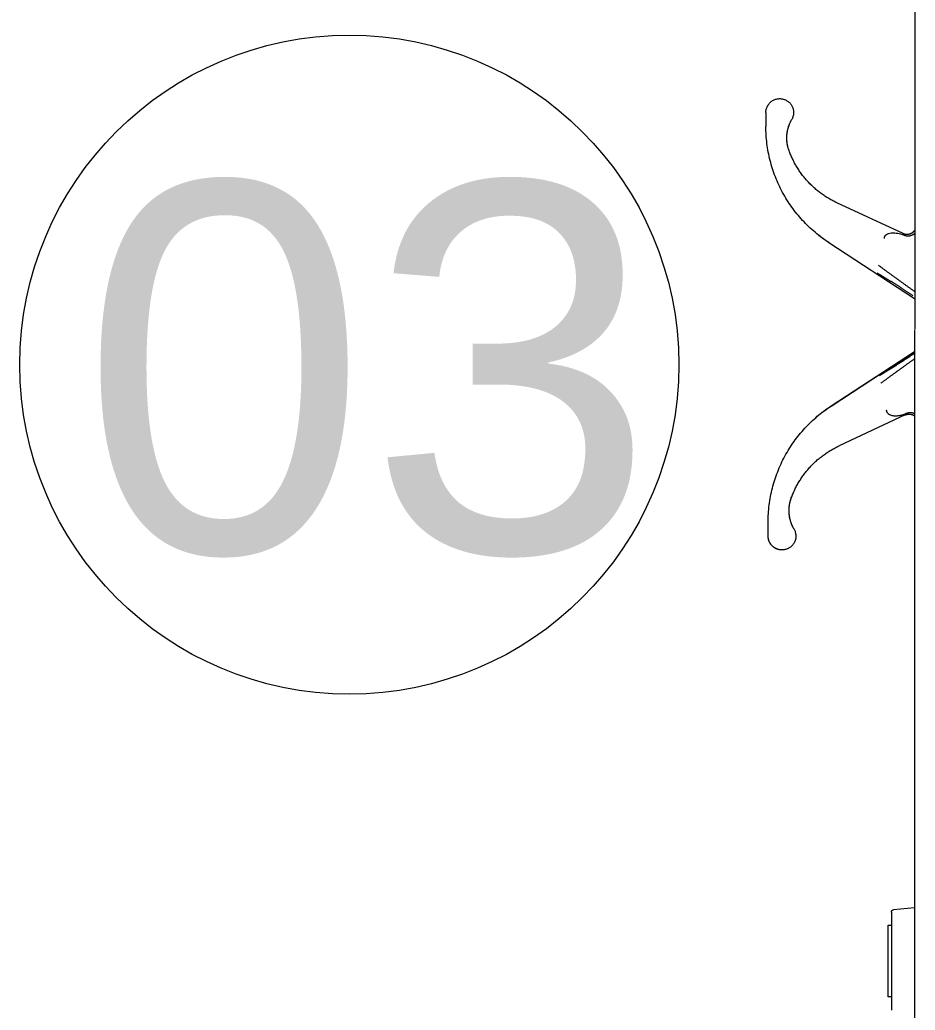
# Model space of a CAD drawing. Header units: millimetres. Extents: x -159872 to 386485, y -250577 to 158966.
# Drawn here: x 158857 to 159050.5, y 4213.4 to 4427.6 of the extents above; entities that cross this region are included whole.
import ezdxf

# ---------------------------------------------------------------- set-up
doc = ezdxf.new("R2010")
doc.units = ezdxf.units.MM
doc.layers.get('0').update_dxf_attribs({"lineweight": 25})
doc.layers.add('LDS-equipment-kitchen equipment', color=3, linetype='Continuous', lineweight=13)
doc.styles.add('Swiss 721 Light Extended BT', font='')
doc.styles.get('Swiss 721 Light Extended BT').set_extended_font_data('Swiss 721 Light Extended BT')

# ---------------------------------------------------------------- blocks, each defined once
blk = doc.blocks.new('A$Cdbc28c23')
at = {"transparency": 33554687}
for points in [[(2.7, 32.2, 0), (901.49, 32.12, 0)], [(433.33, 13.61, 0), (445.43, 32.16, 0)], [(433.34, 13.61, 0), (445.44, 32.16, 0)], [(468.66, 14.1, 0), (456.89, 32.16, 0)], [(468.67, 14.1, 0), (456.9, 32.16, 0)], [(577.2, 32.15, 0), (577.6, 27.6, 0)], [(470.6, 30.14, 0), (477.27, 15.83, 0)], [(431.4, 29.65, 0), (424.73, 15.34, 0)], [(578.1, 27.15, 0), (599.31, 27.15, 0)], [(580.95, 26.45, 0), (580.95, 27.15, 0)], [(596.45, 26.45, 0), (580.95, 26.45, 0)], [(596.45, 27.15, 0), (596.45, 26.45, 0)], [(440.21, 24.52, 0), (439.92, 24.09, 0)], [(405.2, 0, 0), (408.2, 0, 0)], [(496.8, 0.49, 0), (493.8, 0.49, 0)], [(496.8, 0.49, 0), (493.8, 0.49, 0)]]:
    blk.add_polyline3d(points, dxfattribs=at)
for points in [[(430.65, 32.19, 0), (430.67, 32.17, 0), (430.7, 32.15, 0), (430.73, 32.14, 0), (430.75, 32.12, 0), (430.78, 32.1, 0), (430.8, 32.08, 0), (430.83, 32.06, 0), (430.85, 32.04, 0), (430.88, 32.02, 0), (430.9, 32, 0), (430.93, 31.98, 0), (430.95, 31.96, 0), (430.97, 31.94, 0), (431, 31.91, 0), (431.02, 31.89, 0), (431.04, 31.87, 0), (431.06, 31.85, 0), (431.08, 31.82, 0), (431.1, 31.8, 0), (431.12, 31.78, 0), (431.14, 31.75, 0), (431.16, 31.73, 0), (431.18, 31.7, 0), (431.2, 31.68, 0), (431.22, 31.65, 0), (431.24, 31.62, 0), (431.26, 31.6, 0), (431.27, 31.57, 0), (431.29, 31.54, 0), (431.31, 31.52, 0), (431.32, 31.49, 0), (431.34, 31.46, 0), (431.35, 31.43, 0), (431.37, 31.41, 0), (431.38, 31.38, 0), (431.4, 31.35, 0), (431.41, 31.32, 0), (431.42, 31.29, 0), (431.44, 31.26, 0), (431.45, 31.23, 0), (431.46, 31.2, 0), (431.47, 31.17, 0), (431.48, 31.14, 0), (431.49, 31.11, 0), (431.5, 31.08, 0), (431.51, 31.05, 0), (431.52, 31.02, 0), (431.53, 30.99, 0), (431.53, 30.96, 0), (431.54, 30.93, 0), (431.55, 30.9, 0), (431.55, 30.87, 0), (431.56, 30.84, 0), (431.56, 30.81, 0), (431.57, 30.78, 0), (431.57, 30.74, 0), (431.58, 30.71, 0), (431.58, 30.68, 0), (431.58, 30.65, 0), (431.59, 30.62, 0), (431.59, 30.59, 0), (431.59, 30.56, 0), (431.59, 30.52, 0), (431.59, 30.49, 0)], [(431.45, 32.16, 0), (431.45, 32.15, 0), (431.46, 32.15, 0), (431.46, 32.14, 0), (431.47, 32.13, 0), (431.48, 32.12, 0), (431.48, 32.12, 0), (431.49, 32.11, 0), (431.49, 32.1, 0), (431.5, 32.09, 0), (431.5, 32.09, 0), (431.51, 32.08, 0), (431.51, 32.07, 0), (431.52, 32.06, 0), (431.52, 32.05, 0), (431.53, 32.05, 0), (431.53, 32.04, 0), (431.53, 32.03, 0), (431.54, 32.02, 0), (431.54, 32.02, 0), (431.55, 32.01, 0), (431.55, 32, 0), (431.56, 31.99, 0), (431.56, 31.98, 0), (431.57, 31.98, 0), (431.57, 31.97, 0), (431.58, 31.96, 0), (431.58, 31.95, 0), (431.58, 31.94, 0), (431.59, 31.94, 0), (431.59, 31.93, 0), (431.6, 31.92, 0), (431.6, 31.91, 0), (431.61, 31.9, 0), (431.61, 31.89, 0), (431.61, 31.89, 0), (431.62, 31.88, 0), (431.62, 31.87, 0), (431.63, 31.86, 0), (431.63, 31.85, 0), (431.63, 31.85, 0), (431.64, 31.84, 0), (431.64, 31.83, 0), (431.65, 31.82, 0), (431.65, 31.81, 0), (431.65, 31.8, 0), (431.66, 31.8, 0), (431.66, 31.79, 0), (431.66, 31.78, 0), (431.67, 31.77, 0), (431.67, 31.76, 0), (431.68, 31.75, 0), (431.68, 31.75, 0), (431.68, 31.74, 0), (431.69, 31.73, 0), (431.69, 31.72, 0), (431.69, 31.71, 0), (431.7, 31.7, 0), (431.7, 31.69, 0), (431.7, 31.69, 0), (431.71, 31.68, 0), (431.71, 31.67, 0), (431.71, 31.66, 0), (431.71, 31.65, 0), (431.72, 31.64, 0)], [(444.01, 32.28, 0), (443.92, 32.16, 0), (443.83, 32.03, 0), (443.74, 31.91, 0), (443.65, 31.78, 0), (443.56, 31.66, 0), (443.48, 31.53, 0), (443.39, 31.41, 0), (443.3, 31.28, 0), (443.21, 31.16, 0), (443.12, 31.03, 0), (443.03, 30.91, 0), (442.94, 30.78, 0), (442.85, 30.66, 0), (442.76, 30.53, 0), (442.67, 30.41, 0), (442.58, 30.28, 0), (442.49, 30.16, 0), (442.41, 30.03, 0), (442.32, 29.91, 0), (442.23, 29.79, 0), (442.14, 29.66, 0), (442.05, 29.54, 0), (441.96, 29.41, 0), (441.87, 29.29, 0), (441.78, 29.16, 0), (441.69, 29.04, 0), (441.6, 28.91, 0), (441.51, 28.79, 0), (441.42, 28.66, 0), (441.33, 28.54, 0), (441.24, 28.42, 0), (441.15, 28.29, 0), (441.06, 28.17, 0), (440.97, 28.04, 0), (440.88, 27.92, 0), (440.79, 27.8, 0), (440.7, 27.67, 0), (440.61, 27.55, 0), (440.52, 27.42, 0), (440.43, 27.3, 0), (440.34, 27.18, 0), (440.25, 27.05, 0), (440.16, 26.93, 0), (440.07, 26.8, 0), (439.98, 26.68, 0), (439.88, 26.56, 0), (439.79, 26.43, 0), (439.7, 26.31, 0), (439.61, 26.18, 0), (439.52, 26.06, 0), (439.43, 25.94, 0), (439.34, 25.81, 0), (439.25, 25.69, 0), (439.16, 25.57, 0), (439.07, 25.44, 0), (438.98, 25.32, 0), (438.89, 25.2, 0), (438.79, 25.07, 0), (438.7, 24.95, 0), (438.61, 24.83, 0), (438.52, 24.7, 0), (438.43, 24.58, 0), (438.34, 24.46, 0), (438.25, 24.33, 0)], [(462.08, 24.58, 0), (462, 24.7, 0), (461.93, 24.82, 0), (461.85, 24.94, 0), (461.77, 25.06, 0), (461.69, 25.18, 0), (461.62, 25.3, 0), (461.54, 25.42, 0), (461.46, 25.54, 0), (461.38, 25.66, 0), (461.31, 25.78, 0), (461.23, 25.9, 0), (461.15, 26.02, 0), (461.07, 26.14, 0), (461, 26.26, 0), (460.92, 26.38, 0), (460.84, 26.5, 0), (460.76, 26.62, 0), (460.69, 26.73, 0), (460.61, 26.85, 0), (460.53, 26.97, 0), (460.45, 27.09, 0), (460.38, 27.21, 0), (460.3, 27.33, 0), (460.22, 27.45, 0), (460.15, 27.57, 0), (460.07, 27.69, 0), (459.99, 27.81, 0), (459.91, 27.93, 0), (459.84, 28.05, 0), (459.76, 28.17, 0), (459.68, 28.29, 0), (459.61, 28.41, 0), (459.53, 28.53, 0), (459.45, 28.65, 0), (459.37, 28.77, 0), (459.3, 28.89, 0), (459.22, 29.01, 0), (459.14, 29.13, 0), (459.07, 29.25, 0), (458.99, 29.37, 0), (458.91, 29.49, 0), (458.84, 29.61, 0), (458.76, 29.73, 0), (458.68, 29.85, 0), (458.61, 29.97, 0), (458.53, 30.1, 0), (458.45, 30.22, 0), (458.38, 30.34, 0), (458.3, 30.46, 0), (458.22, 30.58, 0), (458.15, 30.7, 0), (458.07, 30.82, 0), (457.99, 30.94, 0), (457.92, 31.06, 0), (457.84, 31.18, 0), (457.76, 31.3, 0), (457.69, 31.42, 0), (457.61, 31.54, 0), (457.53, 31.66, 0), (457.46, 31.78, 0), (457.38, 31.9, 0), (457.31, 32.02, 0), (457.23, 32.14, 0), (457.15, 32.26, 0)], [(457.2, 32.24, 0), (457.28, 32.12, 0), (457.36, 32.01, 0), (457.44, 31.89, 0), (457.52, 31.77, 0), (457.6, 31.65, 0), (457.68, 31.54, 0), (457.76, 31.42, 0), (457.84, 31.3, 0), (457.92, 31.18, 0), (458, 31.06, 0), (458.08, 30.95, 0), (458.16, 30.83, 0), (458.24, 30.71, 0), (458.32, 30.59, 0), (458.4, 30.47, 0), (458.48, 30.35, 0), (458.56, 30.23, 0), (458.64, 30.12, 0), (458.72, 30, 0), (458.79, 29.88, 0), (458.87, 29.76, 0), (458.95, 29.64, 0), (459.03, 29.52, 0), (459.11, 29.4, 0), (459.18, 29.28, 0), (459.26, 29.16, 0), (459.34, 29.04, 0), (459.42, 28.92, 0), (459.49, 28.8, 0), (459.57, 28.68, 0), (459.65, 28.56, 0), (459.72, 28.44, 0), (459.8, 28.32, 0), (459.88, 28.2, 0), (459.95, 28.08, 0), (460.03, 27.96, 0), (460.1, 27.84, 0), (460.18, 27.72, 0), (460.26, 27.6, 0), (460.33, 27.48, 0), (460.41, 27.36, 0), (460.48, 27.24, 0), (460.56, 27.12, 0), (460.63, 27, 0), (460.71, 26.87, 0), (460.78, 26.75, 0), (460.86, 26.63, 0), (460.93, 26.51, 0), (461, 26.39, 0), (461.08, 26.27, 0), (461.15, 26.14, 0), (461.23, 26.02, 0), (461.3, 25.9, 0), (461.37, 25.78, 0), (461.45, 25.66, 0), (461.52, 25.53, 0), (461.59, 25.41, 0), (461.67, 25.29, 0), (461.74, 25.17, 0), (461.81, 25.05, 0), (461.88, 24.92, 0), (461.96, 24.8, 0), (462.03, 24.68, 0), (462.1, 24.55, 0)], [(463.76, 24.83, 0), (463.67, 24.94, 0), (463.59, 25.06, 0), (463.5, 25.17, 0), (463.42, 25.29, 0), (463.33, 25.4, 0), (463.25, 25.51, 0), (463.17, 25.63, 0), (463.08, 25.74, 0), (463, 25.86, 0), (462.91, 25.97, 0), (462.83, 26.09, 0), (462.74, 26.2, 0), (462.66, 26.32, 0), (462.58, 26.43, 0), (462.49, 26.54, 0), (462.41, 26.66, 0), (462.32, 26.77, 0), (462.24, 26.89, 0), (462.16, 27, 0), (462.07, 27.12, 0), (461.99, 27.23, 0), (461.9, 27.35, 0), (461.82, 27.46, 0), (461.74, 27.58, 0), (461.65, 27.69, 0), (461.57, 27.81, 0), (461.49, 27.92, 0), (461.4, 28.04, 0), (461.32, 28.15, 0), (461.24, 28.27, 0), (461.15, 28.38, 0), (461.07, 28.5, 0), (460.99, 28.61, 0), (460.9, 28.73, 0), (460.82, 28.84, 0), (460.74, 28.96, 0), (460.65, 29.07, 0), (460.57, 29.19, 0), (460.49, 29.3, 0), (460.4, 29.42, 0), (460.32, 29.53, 0), (460.24, 29.65, 0), (460.15, 29.76, 0), (460.07, 29.88, 0), (459.99, 30, 0), (459.9, 30.11, 0), (459.82, 30.23, 0), (459.74, 30.34, 0), (459.65, 30.46, 0), (459.57, 30.57, 0), (459.49, 30.69, 0), (459.41, 30.8, 0), (459.32, 30.92, 0), (459.24, 31.03, 0), (459.16, 31.15, 0), (459.08, 31.27, 0), (458.99, 31.38, 0), (458.91, 31.5, 0), (458.83, 31.61, 0), (458.74, 31.73, 0), (458.66, 31.84, 0), (458.58, 31.96, 0), (458.5, 32.08, 0), (458.42, 32.19, 0)], [(470.41, 30.99, 0), (470.41, 31.01, 0), (470.41, 31.03, 0), (470.42, 31.05, 0), (470.42, 31.07, 0), (470.42, 31.09, 0), (470.42, 31.11, 0), (470.42, 31.13, 0), (470.42, 31.14, 0), (470.42, 31.16, 0), (470.42, 31.18, 0), (470.43, 31.2, 0), (470.43, 31.22, 0), (470.43, 31.24, 0), (470.43, 31.26, 0), (470.44, 31.28, 0), (470.44, 31.3, 0), (470.44, 31.32, 0), (470.45, 31.34, 0), (470.45, 31.36, 0), (470.45, 31.38, 0), (470.46, 31.4, 0), (470.46, 31.42, 0), (470.47, 31.44, 0), (470.47, 31.46, 0), (470.48, 31.48, 0), (470.48, 31.5, 0), (470.49, 31.52, 0), (470.49, 31.54, 0), (470.5, 31.56, 0), (470.5, 31.57, 0), (470.51, 31.59, 0), (470.52, 31.61, 0), (470.52, 31.63, 0), (470.53, 31.65, 0), (470.53, 31.67, 0), (470.54, 31.69, 0), (470.55, 31.71, 0), (470.56, 31.72, 0), (470.56, 31.74, 0), (470.57, 31.76, 0), (470.58, 31.78, 0), (470.59, 31.8, 0), (470.59, 31.82, 0), (470.6, 31.83, 0), (470.61, 31.85, 0), (470.62, 31.87, 0), (470.63, 31.89, 0), (470.64, 31.91, 0), (470.65, 31.92, 0), (470.66, 31.94, 0), (470.67, 31.96, 0), (470.68, 31.98, 0), (470.69, 31.99, 0), (470.7, 32.01, 0), (470.71, 32.03, 0), (470.72, 32.04, 0), (470.73, 32.06, 0), (470.74, 32.08, 0), (470.75, 32.09, 0), (470.76, 32.11, 0), (470.77, 32.13, 0), (470.78, 32.14, 0), (470.8, 32.16, 0), (470.81, 32.18, 0)], [(431.59, 30.49, 0), (431.59, 30.48, 0), (431.59, 30.46, 0), (431.59, 30.45, 0), (431.59, 30.44, 0), (431.59, 30.42, 0), (431.59, 30.41, 0), (431.59, 30.4, 0), (431.59, 30.38, 0), (431.59, 30.37, 0), (431.59, 30.36, 0), (431.58, 30.34, 0), (431.58, 30.33, 0), (431.58, 30.31, 0), (431.58, 30.3, 0), (431.58, 30.29, 0), (431.58, 30.27, 0), (431.58, 30.26, 0), (431.58, 30.25, 0), (431.57, 30.23, 0), (431.57, 30.22, 0), (431.57, 30.21, 0), (431.57, 30.19, 0), (431.57, 30.18, 0), (431.56, 30.17, 0), (431.56, 30.15, 0), (431.56, 30.14, 0), (431.56, 30.13, 0), (431.56, 30.11, 0), (431.55, 30.1, 0), (431.55, 30.09, 0), (431.55, 30.07, 0), (431.54, 30.06, 0), (431.54, 30.05, 0), (431.54, 30.03, 0), (431.53, 30.02, 0), (431.53, 30.01, 0), (431.53, 29.99, 0), (431.52, 29.98, 0), (431.52, 29.97, 0), (431.52, 29.95, 0), (431.51, 29.94, 0), (431.51, 29.93, 0), (431.51, 29.91, 0), (431.5, 29.9, 0), (431.5, 29.89, 0), (431.49, 29.87, 0), (431.49, 29.86, 0), (431.49, 29.85, 0), (431.48, 29.84, 0), (431.48, 29.82, 0), (431.47, 29.81, 0), (431.47, 29.8, 0), (431.46, 29.78, 0), (431.46, 29.77, 0), (431.45, 29.76, 0), (431.45, 29.75, 0), (431.44, 29.73, 0), (431.44, 29.72, 0), (431.43, 29.71, 0), (431.43, 29.7, 0), (431.42, 29.68, 0), (431.41, 29.67, 0), (431.41, 29.66, 0), (431.4, 29.65, 0)], [(431.59, 30.49, 0), (431.59, 30.48, 0), (431.59, 30.47, 0), (431.59, 30.45, 0), (431.59, 30.44, 0), (431.59, 30.43, 0), (431.59, 30.41, 0), (431.59, 30.4, 0), (431.59, 30.38, 0), (431.59, 30.37, 0), (431.59, 30.36, 0), (431.58, 30.34, 0), (431.58, 30.33, 0), (431.58, 30.32, 0), (431.58, 30.3, 0), (431.58, 30.29, 0), (431.58, 30.28, 0), (431.58, 30.26, 0), (431.58, 30.25, 0), (431.57, 30.24, 0), (431.57, 30.22, 0), (431.57, 30.21, 0), (431.57, 30.19, 0), (431.57, 30.18, 0), (431.56, 30.17, 0), (431.56, 30.15, 0), (431.56, 30.14, 0), (431.56, 30.13, 0), (431.55, 30.11, 0), (431.55, 30.1, 0), (431.55, 30.09, 0), (431.55, 30.07, 0), (431.54, 30.06, 0), (431.54, 30.05, 0), (431.54, 30.03, 0), (431.53, 30.02, 0), (431.53, 30.01, 0), (431.53, 29.99, 0), (431.52, 29.98, 0), (431.52, 29.97, 0), (431.52, 29.95, 0), (431.51, 29.94, 0), (431.51, 29.93, 0), (431.51, 29.92, 0), (431.5, 29.9, 0), (431.5, 29.89, 0), (431.49, 29.88, 0), (431.49, 29.86, 0), (431.49, 29.85, 0), (431.48, 29.84, 0), (431.48, 29.82, 0), (431.47, 29.81, 0), (431.47, 29.8, 0), (431.46, 29.79, 0), (431.46, 29.77, 0), (431.45, 29.76, 0), (431.45, 29.75, 0), (431.44, 29.74, 0), (431.44, 29.72, 0), (431.43, 29.71, 0), (431.43, 29.7, 0), (431.42, 29.69, 0), (431.41, 29.67, 0), (431.41, 29.66, 0), (431.4, 29.65, 0)], [(431.44, 31.25, 0), (431.45, 31.24, 0), (431.45, 31.23, 0), (431.45, 31.22, 0), (431.46, 31.21, 0), (431.46, 31.2, 0), (431.47, 31.18, 0), (431.47, 31.17, 0), (431.48, 31.16, 0), (431.48, 31.15, 0), (431.48, 31.14, 0), (431.49, 31.13, 0), (431.49, 31.11, 0), (431.49, 31.1, 0), (431.5, 31.09, 0), (431.5, 31.08, 0), (431.51, 31.07, 0), (431.51, 31.06, 0), (431.51, 31.05, 0), (431.52, 31.03, 0), (431.52, 31.02, 0), (431.52, 31.01, 0), (431.53, 31, 0), (431.53, 30.99, 0), (431.53, 30.97, 0), (431.53, 30.96, 0), (431.54, 30.95, 0), (431.54, 30.94, 0), (431.54, 30.93, 0), (431.55, 30.92, 0), (431.55, 30.9, 0), (431.55, 30.89, 0), (431.55, 30.88, 0), (431.55, 30.87, 0), (431.56, 30.86, 0), (431.56, 30.84, 0), (431.56, 30.83, 0), (431.56, 30.82, 0), (431.57, 30.81, 0), (431.57, 30.8, 0), (431.57, 30.78, 0), (431.57, 30.77, 0), (431.57, 30.76, 0), (431.57, 30.75, 0), (431.58, 30.74, 0), (431.58, 30.72, 0), (431.58, 30.71, 0), (431.58, 30.7, 0), (431.58, 30.69, 0), (431.58, 30.68, 0), (431.58, 30.66, 0), (431.58, 30.65, 0), (431.58, 30.64, 0), (431.59, 30.63, 0), (431.59, 30.61, 0), (431.59, 30.6, 0), (431.59, 30.59, 0), (431.59, 30.58, 0), (431.59, 30.57, 0), (431.59, 30.55, 0), (431.59, 30.54, 0), (431.59, 30.53, 0), (431.59, 30.52, 0), (431.59, 30.51, 0), (431.59, 30.49, 0)], [(431.75, 31.56, 0), (431.76, 31.55, 0), (431.77, 31.54, 0), (431.77, 31.52, 0), (431.78, 31.51, 0), (431.78, 31.5, 0), (431.79, 31.49, 0), (431.79, 31.47, 0), (431.8, 31.46, 0), (431.8, 31.45, 0), (431.81, 31.44, 0), (431.81, 31.42, 0), (431.82, 31.41, 0), (431.82, 31.4, 0), (431.83, 31.38, 0), (431.83, 31.37, 0), (431.84, 31.36, 0), (431.84, 31.35, 0), (431.84, 31.33, 0), (431.85, 31.32, 0), (431.85, 31.31, 0), (431.86, 31.29, 0), (431.86, 31.28, 0), (431.86, 31.27, 0), (431.87, 31.25, 0), (431.87, 31.24, 0), (431.87, 31.23, 0), (431.88, 31.21, 0), (431.88, 31.2, 0), (431.88, 31.19, 0), (431.89, 31.17, 0), (431.89, 31.16, 0), (431.89, 31.15, 0), (431.9, 31.13, 0), (431.9, 31.12, 0), (431.9, 31.11, 0), (431.9, 31.09, 0), (431.91, 31.08, 0), (431.91, 31.07, 0), (431.91, 31.05, 0), (431.91, 31.04, 0), (431.92, 31.03, 0), (431.92, 31.01, 0), (431.92, 31, 0), (431.92, 30.99, 0), (431.92, 30.97, 0), (431.93, 30.96, 0), (431.93, 30.95, 0), (431.93, 30.93, 0), (431.93, 30.92, 0), (431.93, 30.91, 0), (431.93, 30.89, 0), (431.93, 30.88, 0), (431.93, 30.87, 0), (431.94, 30.85, 0), (431.94, 30.84, 0), (431.94, 30.82, 0), (431.94, 30.81, 0), (431.94, 30.8, 0), (431.94, 30.78, 0), (431.94, 30.77, 0), (431.94, 30.76, 0), (431.94, 30.74, 0), (431.94, 30.73, 0), (431.94, 30.72, 0)], [(431.94, 30.72, 0), (431.94, 30.7, 0), (431.94, 30.69, 0), (431.94, 30.67, 0), (431.94, 30.66, 0), (431.94, 30.65, 0), (431.94, 30.63, 0), (431.94, 30.62, 0), (431.94, 30.61, 0), (431.94, 30.59, 0), (431.94, 30.58, 0), (431.93, 30.57, 0), (431.93, 30.55, 0), (431.93, 30.54, 0), (431.93, 30.52, 0), (431.93, 30.51, 0), (431.93, 30.5, 0), (431.93, 30.48, 0), (431.93, 30.47, 0), (431.92, 30.46, 0), (431.92, 30.44, 0), (431.92, 30.43, 0), (431.92, 30.42, 0), (431.92, 30.4, 0), (431.91, 30.39, 0), (431.91, 30.38, 0), (431.91, 30.36, 0), (431.91, 30.35, 0), (431.9, 30.34, 0), (431.9, 30.32, 0), (431.9, 30.31, 0), (431.9, 30.3, 0), (431.89, 30.28, 0), (431.89, 30.27, 0), (431.89, 30.26, 0), (431.88, 30.24, 0), (431.88, 30.23, 0), (431.88, 30.22, 0), (431.87, 30.2, 0), (431.87, 30.19, 0), (431.87, 30.18, 0), (431.86, 30.16, 0), (431.86, 30.15, 0), (431.86, 30.14, 0), (431.85, 30.12, 0), (431.85, 30.11, 0), (431.84, 30.1, 0), (431.84, 30.09, 0), (431.84, 30.07, 0), (431.83, 30.06, 0), (431.83, 30.05, 0), (431.82, 30.03, 0), (431.82, 30.02, 0), (431.81, 30.01, 0), (431.81, 30, 0), (431.8, 29.98, 0), (431.8, 29.97, 0), (431.79, 29.96, 0), (431.79, 29.95, 0), (431.78, 29.93, 0), (431.78, 29.92, 0), (431.77, 29.91, 0), (431.77, 29.89, 0), (431.76, 29.88, 0), (431.75, 29.87, 0)], [(440.19, 24.52, 0), (440.26, 24.63, 0), (440.33, 24.75, 0), (440.39, 24.86, 0), (440.46, 24.98, 0), (440.53, 25.1, 0), (440.6, 25.21, 0), (440.67, 25.33, 0), (440.74, 25.44, 0), (440.8, 25.56, 0), (440.87, 25.67, 0), (440.94, 25.79, 0), (441.01, 25.9, 0), (441.08, 26.02, 0), (441.15, 26.13, 0), (441.22, 26.25, 0), (441.29, 26.36, 0), (441.36, 26.48, 0), (441.43, 26.59, 0), (441.5, 26.71, 0), (441.57, 26.82, 0), (441.64, 26.94, 0), (441.71, 27.05, 0), (441.78, 27.16, 0), (441.85, 27.28, 0), (441.92, 27.39, 0), (441.99, 27.51, 0), (442.07, 27.62, 0), (442.14, 27.73, 0), (442.21, 27.85, 0), (442.28, 27.96, 0), (442.35, 28.07, 0), (442.42, 28.19, 0), (442.5, 28.3, 0), (442.57, 28.41, 0), (442.64, 28.53, 0), (442.71, 28.64, 0), (442.79, 28.75, 0), (442.86, 28.86, 0), (442.93, 28.98, 0), (443.01, 29.09, 0), (443.08, 29.2, 0), (443.15, 29.31, 0), (443.23, 29.43, 0), (443.3, 29.54, 0), (443.38, 29.65, 0), (443.45, 29.76, 0), (443.52, 29.88, 0), (443.6, 29.99, 0), (443.67, 30.1, 0), (443.75, 30.21, 0), (443.82, 30.32, 0), (443.9, 30.43, 0), (443.97, 30.54, 0), (444.05, 30.66, 0), (444.12, 30.77, 0), (444.2, 30.88, 0), (444.28, 30.99, 0), (444.35, 31.1, 0), (444.43, 31.21, 0), (444.5, 31.32, 0), (444.58, 31.43, 0), (444.66, 31.54, 0), (444.73, 31.65, 0), (444.81, 31.76, 0)], [(470.06, 31.21, 0), (470.06, 31.22, 0), (470.06, 31.24, 0), (470.06, 31.25, 0), (470.06, 31.26, 0), (470.06, 31.28, 0), (470.07, 31.29, 0), (470.07, 31.3, 0), (470.07, 31.32, 0), (470.07, 31.33, 0), (470.07, 31.35, 0), (470.07, 31.36, 0), (470.07, 31.37, 0), (470.07, 31.39, 0), (470.07, 31.4, 0), (470.07, 31.41, 0), (470.08, 31.43, 0), (470.08, 31.44, 0), (470.08, 31.45, 0), (470.08, 31.47, 0), (470.08, 31.48, 0), (470.08, 31.49, 0), (470.09, 31.51, 0), (470.09, 31.52, 0), (470.09, 31.54, 0), (470.09, 31.55, 0), (470.1, 31.56, 0), (470.1, 31.58, 0), (470.1, 31.59, 0), (470.1, 31.6, 0), (470.11, 31.62, 0), (470.11, 31.63, 0), (470.11, 31.64, 0), (470.11, 31.66, 0), (470.12, 31.67, 0), (470.12, 31.68, 0), (470.12, 31.7, 0), (470.13, 31.71, 0), (470.13, 31.72, 0), (470.13, 31.73, 0), (470.14, 31.75, 0), (470.14, 31.76, 0), (470.14, 31.77, 0), (470.15, 31.79, 0), (470.15, 31.8, 0), (470.16, 31.81, 0), (470.16, 31.83, 0), (470.17, 31.84, 0), (470.17, 31.85, 0), (470.17, 31.86, 0), (470.18, 31.88, 0), (470.18, 31.89, 0), (470.19, 31.9, 0), (470.19, 31.92, 0), (470.2, 31.93, 0), (470.2, 31.94, 0), (470.21, 31.95, 0), (470.21, 31.97, 0), (470.22, 31.98, 0), (470.22, 31.99, 0), (470.23, 32, 0), (470.23, 32.02, 0), (470.24, 32.03, 0), (470.24, 32.04, 0), (470.25, 32.05, 0)], [(470.25, 30.36, 0), (470.24, 30.38, 0), (470.24, 30.39, 0), (470.23, 30.4, 0), (470.23, 30.41, 0), (470.22, 30.43, 0), (470.22, 30.44, 0), (470.21, 30.45, 0), (470.21, 30.46, 0), (470.2, 30.48, 0), (470.2, 30.49, 0), (470.19, 30.5, 0), (470.19, 30.52, 0), (470.18, 30.53, 0), (470.18, 30.54, 0), (470.17, 30.55, 0), (470.17, 30.57, 0), (470.16, 30.58, 0), (470.16, 30.59, 0), (470.16, 30.61, 0), (470.15, 30.62, 0), (470.15, 30.63, 0), (470.14, 30.64, 0), (470.14, 30.66, 0), (470.14, 30.67, 0), (470.13, 30.68, 0), (470.13, 30.7, 0), (470.13, 30.71, 0), (470.12, 30.72, 0), (470.12, 30.74, 0), (470.12, 30.75, 0), (470.11, 30.76, 0), (470.11, 30.78, 0), (470.11, 30.79, 0), (470.11, 30.8, 0), (470.1, 30.82, 0), (470.1, 30.83, 0), (470.1, 30.84, 0), (470.09, 30.86, 0), (470.09, 30.87, 0), (470.09, 30.88, 0), (470.09, 30.9, 0), (470.09, 30.91, 0), (470.08, 30.92, 0), (470.08, 30.94, 0), (470.08, 30.95, 0), (470.08, 30.96, 0), (470.08, 30.98, 0), (470.08, 30.99, 0), (470.07, 31.01, 0), (470.07, 31.02, 0), (470.07, 31.03, 0), (470.07, 31.05, 0), (470.07, 31.06, 0), (470.07, 31.07, 0), (470.07, 31.09, 0), (470.07, 31.1, 0), (470.07, 31.11, 0), (470.07, 31.13, 0), (470.06, 31.14, 0), (470.06, 31.15, 0), (470.06, 31.17, 0), (470.06, 31.18, 0), (470.06, 31.2, 0), (470.06, 31.21, 0)], [(470.6, 30.14, 0), (470.59, 30.15, 0), (470.59, 30.17, 0), (470.58, 30.18, 0), (470.58, 30.19, 0), (470.57, 30.2, 0), (470.57, 30.22, 0), (470.56, 30.23, 0), (470.56, 30.24, 0), (470.55, 30.25, 0), (470.55, 30.27, 0), (470.54, 30.28, 0), (470.54, 30.29, 0), (470.53, 30.3, 0), (470.53, 30.32, 0), (470.52, 30.33, 0), (470.52, 30.34, 0), (470.51, 30.36, 0), (470.51, 30.37, 0), (470.51, 30.38, 0), (470.5, 30.39, 0), (470.5, 30.41, 0), (470.49, 30.42, 0), (470.49, 30.43, 0), (470.49, 30.45, 0), (470.48, 30.46, 0), (470.48, 30.47, 0), (470.48, 30.49, 0), (470.47, 30.5, 0), (470.47, 30.51, 0), (470.47, 30.53, 0), (470.46, 30.54, 0), (470.46, 30.55, 0), (470.46, 30.57, 0), (470.45, 30.58, 0), (470.45, 30.59, 0), (470.45, 30.61, 0), (470.45, 30.62, 0), (470.44, 30.63, 0), (470.44, 30.65, 0), (470.44, 30.66, 0), (470.44, 30.67, 0), (470.44, 30.69, 0), (470.43, 30.7, 0), (470.43, 30.71, 0), (470.43, 30.73, 0), (470.43, 30.74, 0), (470.43, 30.75, 0), (470.43, 30.77, 0), (470.42, 30.78, 0), (470.42, 30.8, 0), (470.42, 30.81, 0), (470.42, 30.82, 0), (470.42, 30.84, 0), (470.42, 30.85, 0), (470.42, 30.86, 0), (470.42, 30.88, 0), (470.42, 30.89, 0), (470.42, 30.9, 0), (470.42, 30.92, 0), (470.41, 30.93, 0), (470.41, 30.94, 0), (470.41, 30.96, 0), (470.41, 30.97, 0), (470.41, 30.99, 0)], [(470.6, 30.14, 0), (470.59, 30.15, 0), (470.59, 30.16, 0), (470.58, 30.18, 0), (470.58, 30.19, 0), (470.57, 30.2, 0), (470.57, 30.21, 0), (470.56, 30.23, 0), (470.56, 30.24, 0), (470.55, 30.25, 0), (470.55, 30.26, 0), (470.54, 30.28, 0), (470.54, 30.29, 0), (470.53, 30.3, 0), (470.53, 30.32, 0), (470.52, 30.33, 0), (470.52, 30.34, 0), (470.51, 30.35, 0), (470.51, 30.37, 0), (470.51, 30.38, 0), (470.5, 30.39, 0), (470.5, 30.41, 0), (470.49, 30.42, 0), (470.49, 30.43, 0), (470.49, 30.45, 0), (470.48, 30.46, 0), (470.48, 30.47, 0), (470.48, 30.48, 0), (470.47, 30.5, 0), (470.47, 30.51, 0), (470.47, 30.52, 0), (470.46, 30.54, 0), (470.46, 30.55, 0), (470.46, 30.56, 0), (470.45, 30.58, 0), (470.45, 30.59, 0), (470.45, 30.6, 0), (470.45, 30.62, 0), (470.44, 30.63, 0), (470.44, 30.64, 0), (470.44, 30.66, 0), (470.44, 30.67, 0), (470.44, 30.69, 0), (470.43, 30.7, 0), (470.43, 30.71, 0), (470.43, 30.73, 0), (470.43, 30.74, 0), (470.43, 30.75, 0), (470.43, 30.77, 0), (470.42, 30.78, 0), (470.42, 30.79, 0), (470.42, 30.81, 0), (470.42, 30.82, 0), (470.42, 30.83, 0), (470.42, 30.85, 0), (470.42, 30.86, 0), (470.42, 30.87, 0), (470.42, 30.89, 0), (470.42, 30.9, 0), (470.42, 30.92, 0), (470.41, 30.93, 0), (470.41, 30.94, 0), (470.41, 30.96, 0), (470.41, 30.97, 0), (470.41, 30.98, 0)], [(432.44, 25.62, 0), (432.42, 25.62, 0), (432.41, 25.62, 0), (432.4, 25.62, 0), (432.39, 25.62, 0), (432.38, 25.62, 0), (432.37, 25.62, 0), (432.35, 25.62, 0), (432.34, 25.62, 0), (432.33, 25.62, 0), (432.32, 25.63, 0), (432.31, 25.63, 0), (432.3, 25.63, 0), (432.29, 25.63, 0), (432.27, 25.63, 0), (432.26, 25.63, 0), (432.25, 25.64, 0), (432.24, 25.64, 0), (432.23, 25.64, 0), (432.22, 25.64, 0), (432.21, 25.65, 0), (432.19, 25.65, 0), (432.18, 25.65, 0), (432.17, 25.66, 0), (432.16, 25.66, 0), (432.15, 25.66, 0), (432.14, 25.67, 0), (432.13, 25.67, 0), (432.12, 25.67, 0), (432.1, 25.68, 0), (432.09, 25.68, 0), (432.08, 25.68, 0), (432.07, 25.69, 0), (432.06, 25.69, 0), (432.05, 25.7, 0), (432.04, 25.7, 0), (432.03, 25.71, 0), (432.02, 25.71, 0), (432.01, 25.72, 0), (432, 25.72, 0), (431.99, 25.73, 0), (431.98, 25.73, 0), (431.97, 25.74, 0), (431.96, 25.74, 0), (431.95, 25.75, 0), (431.93, 25.75, 0), (431.92, 25.76, 0), (431.91, 25.76, 0), (431.9, 25.77, 0), (431.89, 25.78, 0), (431.89, 25.78, 0), (431.88, 25.79, 0), (431.87, 25.79, 0), (431.86, 25.8, 0), (431.85, 25.81, 0), (431.84, 25.81, 0), (431.83, 25.82, 0), (431.82, 25.83, 0), (431.81, 25.84, 0), (431.8, 25.84, 0), (431.79, 25.85, 0), (431.78, 25.86, 0), (431.77, 25.86, 0), (431.76, 25.87, 0), (431.75, 25.88, 0)], [(470.25, 26.37, 0), (470.24, 26.37, 0), (470.23, 26.36, 0), (470.22, 26.35, 0), (470.21, 26.34, 0), (470.2, 26.34, 0), (470.2, 26.33, 0), (470.19, 26.32, 0), (470.18, 26.31, 0), (470.17, 26.31, 0), (470.16, 26.3, 0), (470.15, 26.29, 0), (470.14, 26.29, 0), (470.13, 26.28, 0), (470.12, 26.27, 0), (470.11, 26.27, 0), (470.1, 26.26, 0), (470.09, 26.26, 0), (470.08, 26.25, 0), (470.07, 26.24, 0), (470.06, 26.24, 0), (470.05, 26.23, 0), (470.04, 26.23, 0), (470.03, 26.22, 0), (470.02, 26.22, 0), (470.01, 26.21, 0), (470, 26.21, 0), (469.99, 26.2, 0), (469.98, 26.2, 0), (469.97, 26.19, 0), (469.95, 26.19, 0), (469.94, 26.18, 0), (469.93, 26.18, 0), (469.92, 26.18, 0), (469.91, 26.17, 0), (469.9, 26.17, 0), (469.89, 26.16, 0), (469.88, 26.16, 0), (469.87, 26.16, 0), (469.86, 26.15, 0), (469.84, 26.15, 0), (469.83, 26.15, 0), (469.82, 26.14, 0), (469.81, 26.14, 0), (469.8, 26.14, 0), (469.79, 26.14, 0), (469.78, 26.13, 0), (469.76, 26.13, 0), (469.75, 26.13, 0), (469.74, 26.13, 0), (469.73, 26.12, 0), (469.72, 26.12, 0), (469.71, 26.12, 0), (469.7, 26.12, 0), (469.68, 26.12, 0), (469.67, 26.12, 0), (469.66, 26.12, 0), (469.65, 26.12, 0), (469.64, 26.11, 0), (469.63, 26.11, 0), (469.61, 26.11, 0), (469.6, 26.11, 0), (469.59, 26.11, 0), (469.58, 26.11, 0), (469.57, 26.11, 0)], [(578.1, 27.15, 0), (578.09, 27.15, 0), (578.07, 27.15, 0), (578.06, 27.15, 0), (578.05, 27.15, 0), (578.04, 27.15, 0), (578.03, 27.15, 0), (578.02, 27.15, 0), (578.01, 27.16, 0), (577.99, 27.16, 0), (577.98, 27.16, 0), (577.97, 27.16, 0), (577.96, 27.17, 0), (577.95, 27.17, 0), (577.94, 27.17, 0), (577.93, 27.18, 0), (577.92, 27.18, 0), (577.91, 27.19, 0), (577.89, 27.19, 0), (577.88, 27.19, 0), (577.87, 27.2, 0), (577.86, 27.21, 0), (577.85, 27.21, 0), (577.84, 27.22, 0), (577.83, 27.22, 0), (577.82, 27.23, 0), (577.81, 27.24, 0), (577.8, 27.24, 0), (577.8, 27.25, 0), (577.79, 27.26, 0), (577.78, 27.26, 0), (577.77, 27.27, 0), (577.76, 27.28, 0), (577.75, 27.29, 0), (577.74, 27.29, 0), (577.73, 27.3, 0), (577.73, 27.31, 0), (577.72, 27.32, 0), (577.71, 27.33, 0), (577.7, 27.34, 0), (577.7, 27.35, 0), (577.69, 27.36, 0), (577.68, 27.37, 0), (577.68, 27.38, 0), (577.67, 27.39, 0), (577.67, 27.4, 0), (577.66, 27.41, 0), (577.65, 27.42, 0), (577.65, 27.43, 0), (577.64, 27.44, 0), (577.64, 27.45, 0), (577.63, 27.46, 0), (577.63, 27.47, 0), (577.63, 27.48, 0), (577.62, 27.49, 0), (577.62, 27.5, 0), (577.62, 27.51, 0), (577.61, 27.52, 0), (577.61, 27.53, 0), (577.61, 27.55, 0), (577.61, 27.56, 0), (577.6, 27.57, 0), (577.6, 27.58, 0), (577.6, 27.59, 0), (577.6, 27.6, 0)], [(424.73, 15.34, 0), (424.63, 15.12, 0), (424.52, 14.9, 0), (424.41, 14.68, 0), (424.29, 14.46, 0), (424.18, 14.25, 0), (424.06, 14.03, 0), (423.94, 13.82, 0), (423.82, 13.61, 0), (423.69, 13.39, 0), (423.56, 13.19, 0), (423.43, 12.98, 0), (423.29, 12.77, 0), (423.16, 12.57, 0), (423.02, 12.37, 0), (422.88, 12.17, 0), (422.73, 11.97, 0), (422.59, 11.77, 0), (422.44, 11.58, 0), (422.29, 11.38, 0), (422.13, 11.19, 0), (421.98, 11, 0), (421.82, 10.81, 0), (421.66, 10.63, 0), (421.5, 10.44, 0), (421.33, 10.26, 0), (421.16, 10.08, 0), (421, 9.9, 0), (420.82, 9.73, 0), (420.65, 9.56, 0), (420.47, 9.38, 0), (420.3, 9.22, 0), (420.12, 9.05, 0), (419.93, 8.88, 0), (419.75, 8.72, 0), (419.56, 8.56, 0), (419.38, 8.4, 0), (419.19, 8.25, 0), (419, 8.09, 0), (418.8, 7.94, 0), (418.61, 7.79, 0), (418.41, 7.65, 0), (418.21, 7.51, 0), (418.01, 7.36, 0), (417.81, 7.23, 0), (417.6, 7.09, 0), (417.4, 6.96, 0), (417.19, 6.82, 0), (416.98, 6.7, 0), (416.77, 6.57, 0), (416.56, 6.45, 0), (416.34, 6.33, 0), (416.13, 6.21, 0), (415.91, 6.09, 0), (415.69, 5.98, 0), (415.47, 5.87, 0), (415.25, 5.76, 0), (415.03, 5.66, 0), (414.81, 5.55, 0), (414.58, 5.45, 0), (414.36, 5.36, 0), (414.13, 5.26, 0), (413.9, 5.17, 0), (413.68, 5.09, 0), (413.45, 5, 0)], [(488.55, 5.49, 0), (488.32, 5.58, 0), (488.1, 5.66, 0), (487.87, 5.76, 0), (487.64, 5.85, 0), (487.42, 5.95, 0), (487.19, 6.04, 0), (486.97, 6.15, 0), (486.75, 6.25, 0), (486.52, 6.36, 0), (486.31, 6.47, 0), (486.09, 6.58, 0), (485.87, 6.7, 0), (485.66, 6.82, 0), (485.44, 6.94, 0), (485.23, 7.06, 0), (485.02, 7.19, 0), (484.81, 7.32, 0), (484.6, 7.45, 0), (484.4, 7.58, 0), (484.19, 7.72, 0), (483.99, 7.86, 0), (483.79, 8, 0), (483.59, 8.14, 0), (483.39, 8.29, 0), (483.2, 8.43, 0), (483.01, 8.59, 0), (482.81, 8.74, 0), (482.62, 8.89, 0), (482.44, 9.05, 0), (482.25, 9.21, 0), (482.07, 9.38, 0), (481.88, 9.54, 0), (481.7, 9.71, 0), (481.53, 9.88, 0), (481.35, 10.05, 0), (481.18, 10.22, 0), (481.01, 10.4, 0), (480.84, 10.57, 0), (480.67, 10.75, 0), (480.5, 10.94, 0), (480.34, 11.12, 0), (480.18, 11.31, 0), (480.02, 11.49, 0), (479.87, 11.68, 0), (479.71, 11.87, 0), (479.56, 12.07, 0), (479.41, 12.26, 0), (479.27, 12.46, 0), (479.12, 12.66, 0), (478.98, 12.86, 0), (478.84, 13.06, 0), (478.71, 13.27, 0), (478.57, 13.47, 0), (478.44, 13.68, 0), (478.31, 13.89, 0), (478.19, 14.1, 0), (478.06, 14.31, 0), (477.94, 14.52, 0), (477.82, 14.74, 0), (477.71, 14.95, 0), (477.59, 15.17, 0), (477.48, 15.39, 0), (477.38, 15.61, 0), (477.27, 15.83, 0)], [(433.33, 13.61, 0), (433.07, 13.22, 0), (432.81, 12.84, 0), (432.54, 12.46, 0), (432.27, 12.08, 0), (431.98, 11.71, 0), (431.7, 11.35, 0), (431.41, 10.98, 0), (431.11, 10.63, 0), (430.81, 10.27, 0), (430.5, 9.92, 0), (430.18, 9.58, 0), (429.86, 9.24, 0), (429.54, 8.91, 0), (429.21, 8.58, 0), (428.87, 8.26, 0), (428.53, 7.94, 0), (428.19, 7.63, 0), (427.84, 7.32, 0), (427.49, 7.02, 0), (427.13, 6.72, 0), (426.76, 6.43, 0), (426.4, 6.14, 0), (426.02, 5.87, 0), (425.65, 5.59, 0), (425.27, 5.32, 0), (424.88, 5.06, 0), (424.49, 4.81, 0), (424.1, 4.56, 0), (423.7, 4.31, 0), (423.3, 4.08, 0), (422.9, 3.85, 0), (422.49, 3.62, 0), (422.08, 3.4, 0), (421.67, 3.19, 0), (421.25, 2.98, 0), (420.83, 2.79, 0), (420.4, 2.59, 0), (419.98, 2.41, 0), (419.55, 2.23, 0), (419.12, 2.05, 0), (418.68, 1.89, 0), (418.24, 1.73, 0), (417.8, 1.58, 0), (417.36, 1.43, 0), (416.92, 1.29, 0), (416.47, 1.16, 0), (416.02, 1.04, 0), (415.57, 0.92, 0), (415.12, 0.81, 0), (414.67, 0.7, 0), (414.21, 0.61, 0), (413.76, 0.52, 0), (413.3, 0.44, 0), (412.84, 0.36, 0), (412.38, 0.29, 0), (411.92, 0.23, 0), (411.45, 0.18, 0), (410.99, 0.13, 0), (410.53, 0.09, 0), (410.06, 0.06, 0), (409.6, 0.03, 0), (409.13, 0.01, 0), (408.67, 0, 0), (408.2, 0, 0)], [(433.34, 13.61, 0), (433.31, 13.57, 0), (433.29, 13.53, 0), (433.26, 13.5, 0), (433.24, 13.46, 0), (433.21, 13.42, 0), (433.19, 13.38, 0), (433.16, 13.35, 0), (433.14, 13.31, 0), (433.11, 13.27, 0), (433.09, 13.23, 0), (433.06, 13.2, 0), (433.04, 13.16, 0), (433.01, 13.12, 0), (432.99, 13.08, 0), (432.96, 13.05, 0), (432.94, 13.01, 0), (432.91, 12.97, 0), (432.88, 12.94, 0), (432.86, 12.9, 0), (432.83, 12.86, 0), (432.81, 12.82, 0), (432.78, 12.79, 0), (432.76, 12.75, 0), (432.73, 12.71, 0), (432.7, 12.68, 0), (432.68, 12.64, 0), (432.65, 12.6, 0), (432.63, 12.57, 0), (432.6, 12.53, 0), (432.57, 12.49, 0), (432.55, 12.46, 0), (432.52, 12.42, 0), (432.49, 12.38, 0), (432.47, 12.35, 0), (432.44, 12.31, 0), (432.41, 12.27, 0), (432.39, 12.24, 0), (432.36, 12.2, 0), (432.33, 12.17, 0), (432.31, 12.13, 0), (432.28, 12.09, 0), (432.25, 12.06, 0), (432.23, 12.02, 0), (432.2, 11.98, 0), (432.17, 11.95, 0), (432.14, 11.91, 0), (432.12, 11.88, 0), (432.09, 11.84, 0), (432.06, 11.8, 0), (432.04, 11.77, 0), (432.01, 11.73, 0), (431.98, 11.7, 0), (431.95, 11.66, 0), (431.93, 11.63, 0), (431.9, 11.59, 0), (431.87, 11.55, 0), (431.84, 11.52, 0), (431.81, 11.48, 0), (431.79, 11.45, 0), (431.76, 11.41, 0), (431.73, 11.38, 0), (431.7, 11.34, 0), (431.67, 11.31, 0), (431.65, 11.27, 0)], [(471.26, 10.68, 0), (471.22, 10.73, 0), (471.17, 10.78, 0), (471.13, 10.83, 0), (471.08, 10.88, 0), (471.04, 10.94, 0), (471, 10.99, 0), (470.95, 11.04, 0), (470.91, 11.09, 0), (470.87, 11.14, 0), (470.82, 11.19, 0), (470.78, 11.24, 0), (470.74, 11.29, 0), (470.69, 11.35, 0), (470.65, 11.4, 0), (470.61, 11.45, 0), (470.57, 11.5, 0), (470.52, 11.55, 0), (470.48, 11.61, 0), (470.44, 11.66, 0), (470.4, 11.71, 0), (470.35, 11.76, 0), (470.31, 11.82, 0), (470.27, 11.87, 0), (470.23, 11.92, 0), (470.19, 11.97, 0), (470.15, 12.03, 0), (470.11, 12.08, 0), (470.06, 12.13, 0), (470.02, 12.19, 0), (469.98, 12.24, 0), (469.94, 12.29, 0), (469.9, 12.35, 0), (469.86, 12.4, 0), (469.82, 12.45, 0), (469.78, 12.51, 0), (469.74, 12.56, 0), (469.7, 12.61, 0), (469.66, 12.67, 0), (469.62, 12.72, 0), (469.58, 12.78, 0), (469.54, 12.83, 0), (469.5, 12.89, 0), (469.46, 12.94, 0), (469.42, 12.99, 0), (469.38, 13.05, 0), (469.34, 13.1, 0), (469.3, 13.16, 0), (469.27, 13.21, 0), (469.23, 13.27, 0), (469.19, 13.32, 0), (469.15, 13.38, 0), (469.11, 13.43, 0), (469.07, 13.49, 0), (469.04, 13.54, 0), (469, 13.6, 0), (468.96, 13.66, 0), (468.92, 13.71, 0), (468.89, 13.77, 0), (468.85, 13.82, 0), (468.81, 13.88, 0), (468.77, 13.93, 0), (468.74, 13.99, 0), (468.7, 14.05, 0), (468.66, 14.1, 0)], [(493.8, 0.49, 0), (493.33, 0.49, 0), (492.87, 0.5, 0), (492.4, 0.52, 0), (491.94, 0.55, 0), (491.47, 0.58, 0), (491.01, 0.62, 0), (490.54, 0.67, 0), (490.08, 0.72, 0), (489.62, 0.78, 0), (489.16, 0.85, 0), (488.7, 0.93, 0), (488.24, 1.01, 0), (487.79, 1.1, 0), (487.33, 1.2, 0), (486.88, 1.3, 0), (486.43, 1.41, 0), (485.98, 1.53, 0), (485.53, 1.65, 0), (485.08, 1.78, 0), (484.64, 1.92, 0), (484.19, 2.07, 0), (483.76, 2.22, 0), (483.32, 2.38, 0), (482.88, 2.55, 0), (482.45, 2.72, 0), (482.02, 2.9, 0), (481.59, 3.08, 0), (481.17, 3.28, 0), (480.75, 3.48, 0), (480.33, 3.68, 0), (479.92, 3.89, 0), (479.51, 4.11, 0), (479.1, 4.34, 0), (478.7, 4.57, 0), (478.3, 4.81, 0), (477.9, 5.05, 0), (477.51, 5.3, 0), (477.12, 5.56, 0), (476.73, 5.82, 0), (476.35, 6.08, 0), (475.98, 6.36, 0), (475.6, 6.64, 0), (475.24, 6.92, 0), (474.87, 7.21, 0), (474.51, 7.51, 0), (474.16, 7.81, 0), (473.81, 8.12, 0), (473.47, 8.43, 0), (473.13, 8.75, 0), (472.79, 9.07, 0), (472.46, 9.4, 0), (472.14, 9.74, 0), (471.82, 10.07, 0), (471.5, 10.42, 0), (471.2, 10.77, 0), (470.89, 11.12, 0), (470.59, 11.48, 0), (470.3, 11.84, 0), (470.02, 12.21, 0), (469.74, 12.58, 0), (469.46, 12.95, 0), (469.19, 13.33, 0), (468.93, 13.72, 0), (468.67, 14.1, 0)], [(495.3, 6.08, 0), (495.45, 6.16, 0), (495.6, 6.23, 0), (495.76, 6.3, 0), (495.93, 6.35, 0), (496.09, 6.4, 0), (496.26, 6.43, 0), (496.43, 6.46, 0), (496.6, 6.48, 0), (496.77, 6.48, 0), (496.94, 6.48, 0), (497.11, 6.47, 0), (497.28, 6.44, 0), (497.45, 6.41, 0), (497.62, 6.37, 0), (497.78, 6.32, 0), (497.94, 6.25, 0), (498.1, 6.18, 0), (498.25, 6.11, 0), (498.4, 6.02, 0), (498.54, 5.92, 0), (498.68, 5.82, 0), (498.81, 5.71, 0), (498.93, 5.59, 0), (499.05, 5.46, 0), (499.16, 5.33, 0), (499.26, 5.19, 0), (499.35, 5.05, 0), (499.44, 4.9, 0), (499.52, 4.75, 0), (499.58, 4.59, 0), (499.64, 4.43, 0), (499.69, 4.26, 0), (499.73, 4.09, 0), (499.76, 3.93, 0), (499.78, 3.76, 0), (499.79, 3.58, 0), (499.79, 3.41, 0), (499.78, 3.24, 0), (499.76, 3.07, 0), (499.74, 2.9, 0), (499.7, 2.73, 0), (499.65, 2.57, 0), (499.59, 2.41, 0), (499.53, 2.25, 0), (499.45, 2.09, 0), (499.37, 1.95, 0), (499.27, 1.8, 0), (499.17, 1.66, 0), (499.07, 1.53, 0), (498.95, 1.4, 0), (498.83, 1.28, 0), (498.7, 1.17, 0), (498.56, 1.06, 0), (498.42, 0.97, 0), (498.27, 0.88, 0), (498.12, 0.8, 0), (497.97, 0.73, 0), (497.81, 0.66, 0), (497.64, 0.61, 0), (497.48, 0.57, 0), (497.31, 0.53, 0), (497.14, 0.51, 0), (496.97, 0.49, 0), (496.8, 0.49, 0)], [(405.2, 0, 0), (405.03, 0.01, 0), (404.86, 0.02, 0), (404.69, 0.04, 0), (404.52, 0.08, 0), (404.36, 0.12, 0), (404.19, 0.18, 0), (404.03, 0.24, 0), (403.88, 0.31, 0), (403.73, 0.39, 0), (403.58, 0.48, 0), (403.44, 0.58, 0), (403.3, 0.68, 0), (403.17, 0.79, 0), (403.05, 0.91, 0), (402.93, 1.04, 0), (402.83, 1.17, 0), (402.72, 1.31, 0), (402.63, 1.46, 0), (402.55, 1.61, 0), (402.47, 1.76, 0), (402.41, 1.92, 0), (402.35, 2.08, 0), (402.3, 2.25, 0), (402.26, 2.41, 0), (402.24, 2.58, 0), (402.22, 2.75, 0), (402.21, 2.92, 0), (402.21, 3.1, 0), (402.22, 3.27, 0), (402.24, 3.44, 0), (402.27, 3.61, 0), (402.31, 3.77, 0), (402.36, 3.94, 0), (402.42, 4.1, 0), (402.48, 4.26, 0), (402.56, 4.41, 0), (402.65, 4.56, 0), (402.74, 4.7, 0), (402.84, 4.84, 0), (402.95, 4.97, 0), (403.07, 5.1, 0), (403.19, 5.22, 0), (403.32, 5.33, 0), (403.46, 5.43, 0), (403.6, 5.53, 0), (403.75, 5.62, 0), (403.9, 5.7, 0), (404.06, 5.77, 0), (404.22, 5.83, 0), (404.38, 5.88, 0), (404.55, 5.92, 0), (404.72, 5.95, 0), (404.89, 5.98, 0), (405.06, 5.99, 0), (405.23, 5.99, 0), (405.4, 5.99, 0), (405.57, 5.97, 0), (405.74, 5.94, 0), (405.91, 5.91, 0), (406.07, 5.86, 0), (406.24, 5.81, 0), (406.4, 5.75, 0), (406.55, 5.67, 0), (406.7, 5.59, 0)], [(413.45, 5, 0), (413.34, 4.96, 0), (413.24, 4.93, 0), (413.14, 4.89, 0), (413.03, 4.86, 0), (412.93, 4.83, 0), (412.82, 4.8, 0), (412.72, 4.77, 0), (412.61, 4.75, 0), (412.5, 4.72, 0), (412.4, 4.7, 0), (412.29, 4.68, 0), (412.18, 4.65, 0), (412.08, 4.63, 0), (411.97, 4.62, 0), (411.86, 4.6, 0), (411.75, 4.59, 0), (411.64, 4.57, 0), (411.53, 4.56, 0), (411.43, 4.55, 0), (411.32, 4.54, 0), (411.21, 4.53, 0), (411.1, 4.53, 0), (410.99, 4.52, 0), (410.88, 4.52, 0), (410.77, 4.52, 0), (410.66, 4.52, 0), (410.55, 4.52, 0), (410.44, 4.52, 0), (410.33, 4.53, 0), (410.23, 4.53, 0), (410.12, 4.54, 0), (410.01, 4.55, 0), (409.9, 4.56, 0), (409.79, 4.57, 0), (409.68, 4.58, 0), (409.57, 4.6, 0), (409.47, 4.61, 0), (409.36, 4.63, 0), (409.25, 4.65, 0), (409.14, 4.67, 0), (409.04, 4.69, 0), (408.93, 4.72, 0), (408.82, 4.74, 0), (408.72, 4.77, 0), (408.61, 4.8, 0), (408.51, 4.83, 0), (408.4, 4.86, 0), (408.3, 4.89, 0), (408.19, 4.92, 0), (408.09, 4.96, 0), (407.99, 4.99, 0), (407.89, 5.03, 0), (407.78, 5.07, 0), (407.68, 5.11, 0), (407.58, 5.15, 0), (407.48, 5.2, 0), (407.38, 5.24, 0), (407.28, 5.29, 0), (407.18, 5.33, 0), (407.09, 5.38, 0), (406.99, 5.43, 0), (406.89, 5.48, 0), (406.8, 5.54, 0), (406.7, 5.59, 0)], [(413.46, 5.01, 0), (413.35, 4.97, 0), (413.25, 4.94, 0), (413.15, 4.9, 0), (413.04, 4.87, 0), (412.94, 4.84, 0), (412.83, 4.81, 0), (412.73, 4.78, 0), (412.62, 4.76, 0), (412.51, 4.73, 0), (412.41, 4.71, 0), (412.3, 4.68, 0), (412.19, 4.66, 0), (412.09, 4.64, 0), (411.98, 4.63, 0), (411.87, 4.61, 0), (411.76, 4.59, 0), (411.65, 4.58, 0), (411.55, 4.57, 0), (411.44, 4.56, 0), (411.33, 4.55, 0), (411.22, 4.54, 0), (411.11, 4.54, 0), (411, 4.53, 0), (410.89, 4.53, 0), (410.78, 4.53, 0), (410.68, 4.53, 0), (410.57, 4.53, 0), (410.46, 4.53, 0), (410.35, 4.54, 0), (410.24, 4.54, 0), (410.13, 4.55, 0), (410.02, 4.56, 0), (409.91, 4.57, 0), (409.8, 4.58, 0), (409.7, 4.59, 0), (409.59, 4.61, 0), (409.48, 4.62, 0), (409.37, 4.64, 0), (409.26, 4.66, 0), (409.16, 4.68, 0), (409.05, 4.7, 0), (408.94, 4.73, 0), (408.84, 4.75, 0), (408.73, 4.78, 0), (408.63, 4.81, 0), (408.52, 4.83, 0), (408.42, 4.87, 0), (408.31, 4.9, 0), (408.21, 4.93, 0), (408.11, 4.97, 0), (408, 5, 0), (407.9, 5.04, 0), (407.8, 5.08, 0), (407.7, 5.12, 0), (407.6, 5.16, 0), (407.5, 5.2, 0), (407.4, 5.25, 0), (407.3, 5.3, 0), (407.2, 5.34, 0), (407.1, 5.39, 0), (407, 5.44, 0), (406.91, 5.49, 0), (406.81, 5.55, 0), (406.72, 5.6, 0)], [(495.28, 6.09, 0), (495.19, 6.03, 0), (495.09, 5.98, 0), (494.99, 5.93, 0), (494.9, 5.88, 0), (494.8, 5.83, 0), (494.7, 5.78, 0), (494.6, 5.74, 0), (494.5, 5.69, 0), (494.4, 5.65, 0), (494.3, 5.61, 0), (494.2, 5.57, 0), (494.1, 5.53, 0), (494, 5.49, 0), (493.89, 5.45, 0), (493.79, 5.42, 0), (493.69, 5.39, 0), (493.58, 5.35, 0), (493.48, 5.32, 0), (493.37, 5.29, 0), (493.27, 5.27, 0), (493.16, 5.24, 0), (493.06, 5.21, 0), (492.95, 5.19, 0), (492.84, 5.17, 0), (492.73, 5.15, 0), (492.63, 5.13, 0), (492.52, 5.11, 0), (492.41, 5.1, 0), (492.3, 5.08, 0), (492.2, 5.07, 0), (492.09, 5.06, 0), (491.98, 5.05, 0), (491.87, 5.04, 0), (491.76, 5.03, 0), (491.65, 5.02, 0), (491.54, 5.02, 0), (491.43, 5.02, 0), (491.32, 5.01, 0), (491.22, 5.01, 0), (491.11, 5.02, 0), (491, 5.02, 0), (490.89, 5.02, 0), (490.78, 5.03, 0), (490.67, 5.04, 0), (490.56, 5.05, 0), (490.45, 5.06, 0), (490.34, 5.07, 0), (490.24, 5.08, 0), (490.13, 5.1, 0), (490.02, 5.11, 0), (489.91, 5.13, 0), (489.81, 5.15, 0), (489.7, 5.17, 0), (489.59, 5.2, 0), (489.48, 5.22, 0), (489.38, 5.24, 0), (489.27, 5.27, 0), (489.17, 5.3, 0), (489.06, 5.33, 0), (488.96, 5.36, 0), (488.85, 5.39, 0), (488.75, 5.43, 0), (488.65, 5.46, 0), (488.54, 5.5, 0)], [(495.3, 6.08, 0), (495.2, 6.03, 0), (495.11, 5.97, 0), (495.01, 5.92, 0), (494.91, 5.87, 0), (494.82, 5.82, 0), (494.72, 5.78, 0), (494.62, 5.73, 0), (494.52, 5.69, 0), (494.42, 5.64, 0), (494.32, 5.6, 0), (494.22, 5.56, 0), (494.11, 5.52, 0), (494.01, 5.48, 0), (493.91, 5.45, 0), (493.81, 5.41, 0), (493.7, 5.38, 0), (493.6, 5.35, 0), (493.49, 5.32, 0), (493.39, 5.29, 0), (493.28, 5.26, 0), (493.18, 5.23, 0), (493.07, 5.21, 0), (492.96, 5.18, 0), (492.86, 5.16, 0), (492.75, 5.14, 0), (492.64, 5.12, 0), (492.53, 5.1, 0), (492.43, 5.09, 0), (492.32, 5.07, 0), (492.21, 5.06, 0), (492.1, 5.05, 0), (491.99, 5.04, 0), (491.88, 5.03, 0), (491.77, 5.02, 0), (491.66, 5.02, 0), (491.56, 5.01, 0), (491.45, 5.01, 0), (491.34, 5.01, 0), (491.23, 5.01, 0), (491.12, 5.01, 0), (491.01, 5.01, 0), (490.9, 5.02, 0), (490.79, 5.02, 0), (490.68, 5.03, 0), (490.57, 5.04, 0), (490.47, 5.05, 0), (490.36, 5.06, 0), (490.25, 5.08, 0), (490.14, 5.09, 0), (490.03, 5.11, 0), (489.92, 5.13, 0), (489.82, 5.14, 0), (489.71, 5.17, 0), (489.6, 5.19, 0), (489.5, 5.21, 0), (489.39, 5.24, 0), (489.28, 5.26, 0), (489.18, 5.29, 0), (489.07, 5.32, 0), (488.97, 5.35, 0), (488.86, 5.38, 0), (488.76, 5.42, 0), (488.66, 5.45, 0), (488.55, 5.49, 0)], [(499.79, 3.48, 0), (499.79, 3.41, 0), (499.79, 3.34, 0), (499.78, 3.26, 0), (499.78, 3.19, 0), (499.77, 3.12, 0), (499.76, 3.04, 0), (499.75, 2.97, 0), (499.74, 2.9, 0), (499.72, 2.83, 0), (499.7, 2.76, 0), (499.68, 2.69, 0), (499.66, 2.61, 0), (499.64, 2.54, 0), (499.62, 2.47, 0), (499.59, 2.41, 0), (499.56, 2.34, 0), (499.54, 2.27, 0), (499.51, 2.2, 0), (499.47, 2.14, 0), (499.44, 2.07, 0), (499.4, 2.01, 0), (499.37, 1.94, 0), (499.33, 1.88, 0), (499.29, 1.82, 0), (499.25, 1.76, 0), (499.2, 1.7, 0), (499.16, 1.64, 0), (499.11, 1.58, 0), (499.07, 1.53, 0), (499.02, 1.47, 0), (498.97, 1.42, 0), (498.92, 1.37, 0), (498.86, 1.31, 0), (498.81, 1.26, 0), (498.75, 1.22, 0), (498.7, 1.17, 0), (498.64, 1.12, 0), (498.58, 1.08, 0), (498.52, 1.03, 0), (498.46, 0.99, 0), (498.4, 0.95, 0), (498.34, 0.91, 0), (498.27, 0.88, 0), (498.21, 0.84, 0), (498.14, 0.81, 0), (498.08, 0.78, 0), (498.01, 0.74, 0), (497.94, 0.72, 0), (497.87, 0.69, 0), (497.81, 0.66, 0), (497.74, 0.64, 0), (497.67, 0.62, 0), (497.6, 0.6, 0), (497.52, 0.58, 0), (497.45, 0.56, 0), (497.38, 0.55, 0), (497.31, 0.53, 0), (497.24, 0.52, 0), (497.16, 0.51, 0), (497.09, 0.5, 0), (497.02, 0.5, 0), (496.94, 0.49, 0), (496.87, 0.49, 0), (496.8, 0.49, 0)]]:
    blk.add_polyline3d(points)
blk.add_open_spline([(431.75, 31.56), (431.65, 31.79), (431.49, 32), (431.31, 32.17)], degree=3, dxfattribs=at)
for points, knots in [([(470.25, 26.37), (470.27, 26.39), (470.31, 26.43), (470.36, 26.49), (470.42, 26.56), (470.47, 26.64), (470.54, 26.77), (470.62, 26.97), (470.7, 27.23), (470.75, 27.51), (470.78, 27.88), (470.78, 28.31), (470.73, 28.75), (470.67, 29.1), (470.59, 29.42), (470.5, 29.74), (470.38, 30.07), (470.29, 30.27), (470.25, 30.36)], [0, 0, 0, 0, 0.019012, 0.038857, 0.059628, 0.081409, 0.104272, 0.166324, 0.237827, 0.298707, 0.368166, 0.501992, 0.605847, 0.686382, 0.750504, 0.843066, 0.926257, 1, 1, 1, 1]), ([(431.75, 25.88), (431.75, 25.88), (431.49, 26.11), (431.24, 26.8), (431.2, 27.95), (431.39, 28.98), (431.64, 29.63), (431.75, 29.87)], [0, 0, 0, 0, 0.000171, 0.250129, 0.500086, 0.812532, 1, 1, 1, 1])]:
    blk.add_open_spline(points, degree=3, knots=knots, dxfattribs=at)
blk = doc.blocks.new('Group-410')
at = {"layer": 'LDS-equipment-kitchen equipment'}
blk.add_circle((98254.68, 40810.52), 71.24, dxfattribs=at)
at = {"layer": 'LDS-equipment-kitchen equipment', "rotation": 270}
blk.add_blockref('A$Cdbc28c23', (98344.75, 41270.25), dxfattribs=at)
at = {"layer": 'LDS-equipment-kitchen equipment', "insert": (98258.68, 40809.37), "char_height": 80, "attachment_point": 5, "rotation": 0.0005, "line_spacing_factor": 0.25, "style": 'Swiss 721 Light Extended BT'}
blk.add_mtext('03', dxfattribs=at)

msp = doc.modelspace()

# ---------------------------------------------------------------- block references
at = {"layer": 'LDS-equipment-kitchen equipment', "color": 7}
msp.add_blockref('Group-410', (60673.51323, -36457.51522), dxfattribs=at)

doc.saveas('drawing.dxf')
